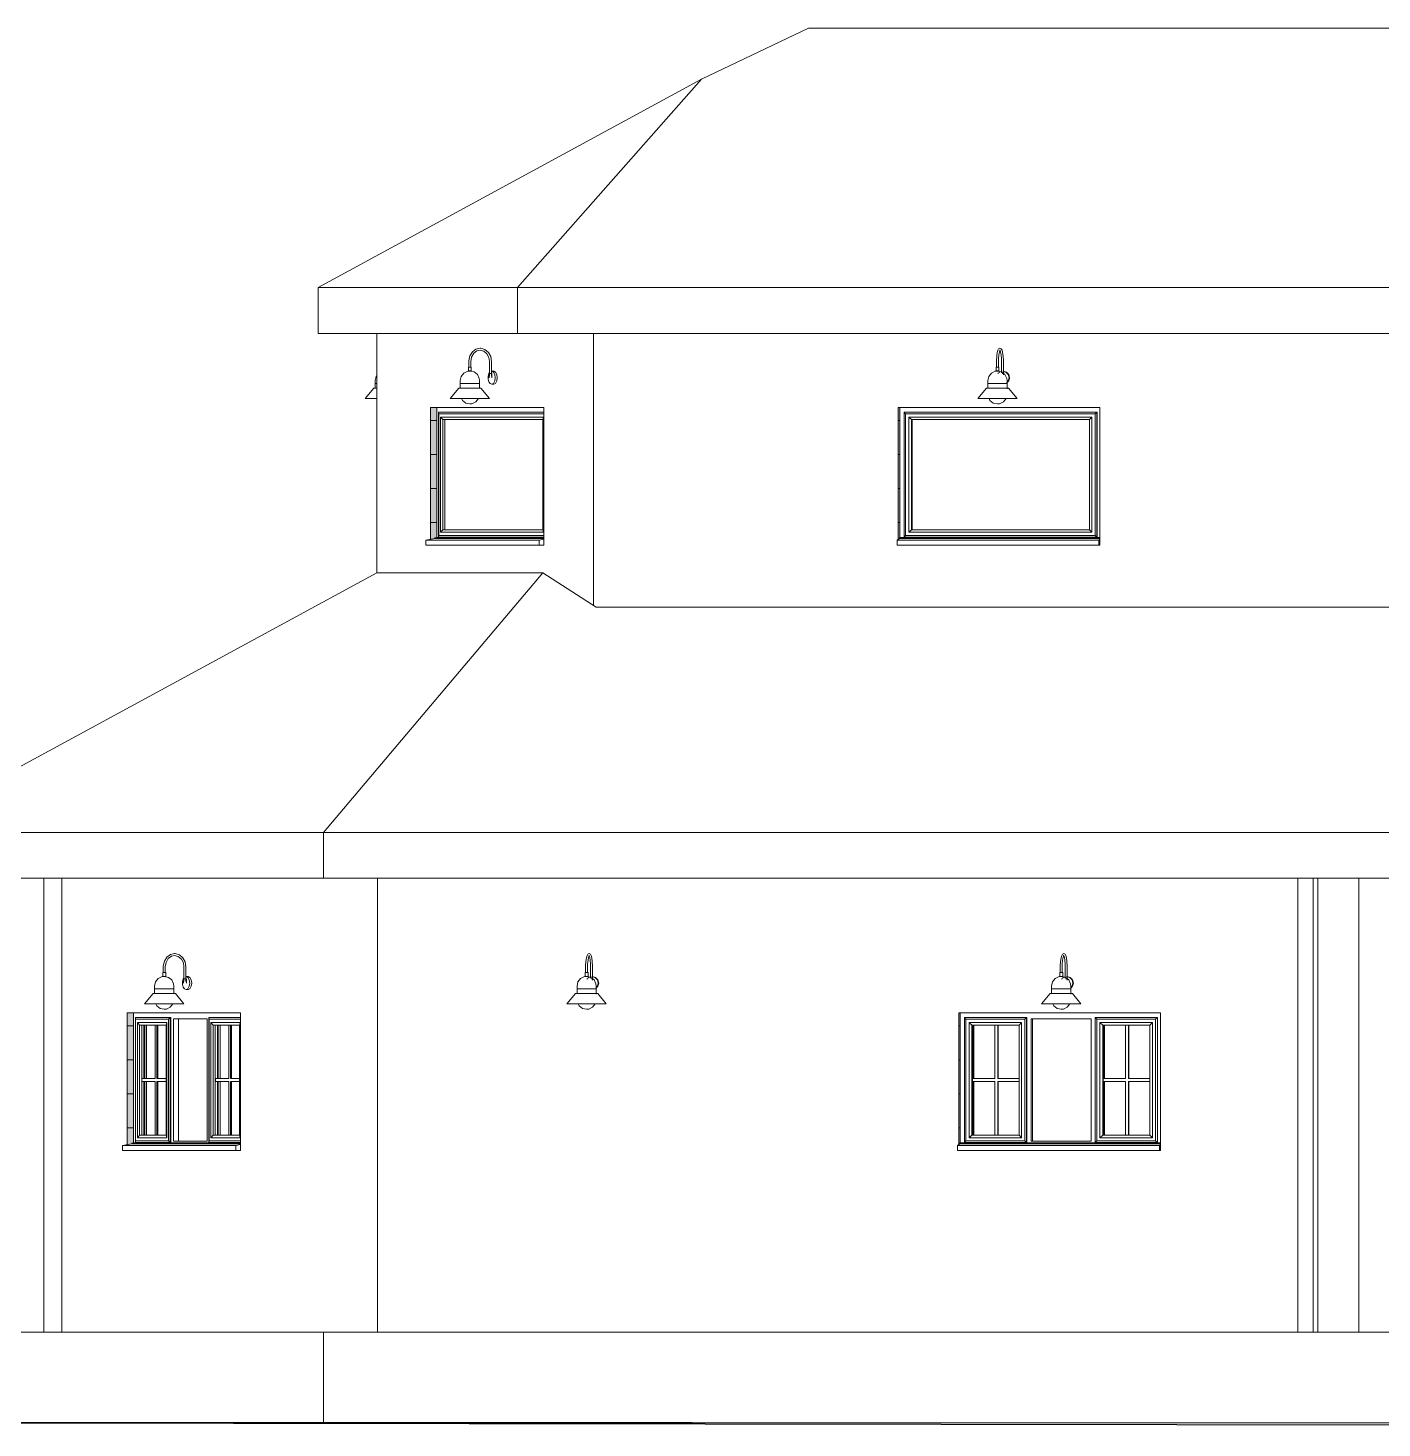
# Model space of a CAD drawing. Header units: millimetres. Extents: x 5120 to 139804, y 58760 to 112961.
# Drawn here: x 57865 to 66626, y 76260 to 85323 of the extents above; entities that cross this region are included whole.
import ezdxf

# ---------------------------------------------------------------- set-up
doc = ezdxf.new("R2010")
doc.units = ezdxf.units.MM
doc.layers.add('GROUND', color=7, linetype='Continuous')
doc.layers.add('SHIKARKHANA', color=7, linetype='Continuous')

msp = doc.modelspace()

# ---------------------------------------------------------------- hatches: boundary and pattern name
at = {"layer": 'SHIKARKHANA', "true_color": 0xffffff, "transparency": 33554559}
for points in [[(60468.4, 82013.3), (60497, 82018.5), (60497, 82023.3), (60509.3, 82024.6), (60509.3, 82866.2), (60468.4, 82866.2), (60468.4, 82018.5)], [(63495.7, 82013.3), (63505.5, 82024.6), (63505.5, 82866.2), (63495.7, 82866.2), (63495.7, 82018.5)], [(58506.8, 78094.3), (58535.5, 78099.5), (58535.5, 78104.4), (58547.7, 78105.6), (58547.7, 78947.2), (58506.8, 78947.2), (58506.8, 78099.5)], [(63887.1, 78094.3), (63896.9, 78105.6), (63896.9, 78947.2), (63887.1, 78947.2), (63887.1, 78099.5)]]:
    msp.add_hatch(color=7, dxfattribs=at).paths.add_polyline_path(points)

# ---------------------------------------------------------------- linework, layer by layer
at = {"layer": 'GROUND'}
msp.add_line((56492, 76294.8), (83063.8, 76260), dxfattribs=at)
at = {"layer": 'SHIKARKHANA'}
msp.add_line((62161.5, 76294.1), (56484, 76294.1), dxfattribs=at)
at = {"layer": 'SHIKARKHANA', "color": 7, "lineweight": 9}
for points in [[(59741.6, 83346.3), (59741.6, 83643.7), (61030.9, 83643.7), (77318.8, 83643.7), (79274, 83643.7), (79850.8, 83643.7), (76839.9, 85279.3), (76748.1, 85323.3)], [(62222.3, 84991.3), (62915.4, 85323.3), (76748.1, 85323.3), (77180.9, 84991.9)], [(61234.4, 83346.3), (61050.2, 83346.3), (59756.4, 83346.3), (60099, 83346.3), (59741.6, 83346.3), (61030.9, 83346.3), (61050.2, 83346.3), (77299.5, 83346.3), (77318.8, 83346.3), (79274, 83346.3), (79274, 83643.7), (77180.9, 84991.9), (77318.8, 83643.7), (77318.8, 83346.3), (76788.6, 83346.3), (61524.3, 83346.3), (61524.3, 81584.6)], [(59741.6, 83643.7), (62222.3, 84991.3), (61030.9, 83643.7), (61030.9, 83346.3)], [(60122.1, 81796.8), (57026.1, 80115), (59776, 80115), (61194.7, 81796.5), (60121.9, 81796.5), (60121.9, 83346.3), (60982.7, 83346.3)], [(60863.4, 83069.8), (60863.4, 83163.8), (60858.2, 83195.9), (60843.4, 83223.2), (60821.1, 83242.1), (60794.4, 83250), (60790.3, 83250.1), (60763.2, 83244), (60740.1, 83226.5), (60724.1, 83200.2), (60717.4, 83168.6), (60717.3, 83163.8), (60717.3, 83127.4)], [(60729.7, 83127.4), (60729.7, 83163.8), (60734.7, 83193.2), (60748.8, 83217.6), (60769.4, 83233.1), (60790.3, 83237.7), (60814.2, 83231.7), (60834.1, 83214.9), (60847.2, 83189.6), (60851, 83163.8), (60851, 83069.8)], [(64176, 83078.5), (64176, 83163.8), (64175.9, 83170.2), (64174.3, 83199.7), (64171, 83222.3), (64166.9, 83237.1), (64162.1, 83245.8), (64153.6, 83250.1), (64145.2, 83245.8), (64140.4, 83237.1), (64136.3, 83222.3), (64133, 83199.7), (64131.4, 83170.2), (64131.3, 83163.8), (64131.3, 83127.4)], [(64155, 83238), (64153.1, 83235.1), (64149.8, 83225.7), (64146.5, 83208.1), (64144.2, 83182.4), (64143.8, 83163.8), (64143.8, 83127.4)], [(64152.3, 83238), (64154.2, 83235.1), (64157.4, 83225.7), (64160.8, 83208.1), (64163.1, 83182.4), (64163.5, 83163.8), (64163.5, 83090.6)], [(60714.2, 83127.4), (60714.2, 83102.9)], [(60731.3, 83127.4), (60732.6, 83127.4), (60731.8, 83127.4), (60724.1, 83127.4), (60715.7, 83127.4), (60714.4, 83127.4), (60715.2, 83127.4)], [(60732.8, 83102.9), (60732.8, 83127.4)], [(64128.2, 83127.4), (64128.2, 83102.9), (64128.7, 83102.9), (64135.7, 83102.9), (64144.5, 83102.9), (64146.9, 83102.9), (64146.4, 83102.9), (64139.4, 83102.9), (64130.6, 83102.9)], [(64141.5, 83127.4), (64146.4, 83127.4), (64146.7, 83127.4), (64144.5, 83127.4), (64135.7, 83127.4), (64128.7, 83127.4), (64128.4, 83127.4)], [(64146.9, 83102.9), (64146.9, 83127.4)], [(60121.9, 83072.5), (60117.8, 83067.4), (60111.7, 83040.4), (60111.7, 83022.8), (60111.7, 82991.2)], [(60785.7, 82991.2), (60785.7, 83022.8), (60785.7, 83040.4), (60784.1, 83054.3), (60772.1, 83079.2), (60750.5, 83096.5), (60723.5, 83102.6), (60709.6, 83101), (60684.7, 83089), (60667.4, 83067.4), (60661.3, 83040.4), (60661.3, 83022.8), (60661.3, 82991.2)], [(60851, 83092.1), (60846.6, 83085.6), (60842.1, 83068.7), (60842.1, 83050), (60846.6, 83033.1), (60854.6, 83021.4), (60864.7, 83017.2)], [(60848.2, 83086.3), (60848.2, 83059.3)], [(60849.1, 83086.3), (60848.4, 83086.3), (60849.7, 83086.3), (60857.7, 83086.3), (60865.3, 83086.3), (60866, 83086.3), (60864.7, 83086.3)], [(60878, 83101.5), (60864.7, 83101.5), (60876.3, 83095.8), (60884.8, 83080.4), (60887.9, 83059.3), (60884.8, 83038.3), (60876.3, 83022.8), (60864.7, 83017.2), (60878, 83017.2), (60870.8, 83020.2)], [(60866.2, 83059.3), (60866.2, 83086.3)], [(60870.8, 83098.5), (60878, 83101.5), (60889.6, 83095.8), (60898.1, 83080.4), (60901.2, 83059.3), (60898.1, 83038.3), (60889.6, 83022.8), (60878, 83017.2)], [(64199.8, 82986.9), (64199.8, 82991.2), (64199.8, 83022.8), (64199.8, 83040.4), (64198.2, 83054.3), (64186.2, 83079.2), (64164.5, 83096.5), (64137.6, 83102.6), (64123.6, 83101), (64098.7, 83089), (64081.5, 83067.4), (64075.3, 83040.4), (64075.3, 83022.8), (64075.3, 82991.2)], [(64144.7, 83090), (64139.3, 83085.6)], [(64164.8, 83099.9), (64153.6, 83097.3), (64148.6, 83093.2)], [(64168.1, 83086.3), (64176.5, 83086.3), (64178.6, 83086.3), (64178.3, 83086.3)], [(64174.7, 83101.5), (64171.5, 83101.5)], [(64175.4, 83101.3), (64195.4, 83095.8), (64210.5, 83080.4), (64216, 83059.3), (64210.5, 83038.3), (64198.5, 83026)], [(64198.5, 83029.3), (64207.3, 83038.3), (64212.8, 83059.3), (64207.3, 83080.4), (64192.2, 83095.8), (64175.4, 83100.4)], [(60102.1, 82991.2), (60046.4, 82924.5), (60046.8, 82924.5), (60054.9, 82924.5), (60072.7, 82924.5), (60098.7, 82924.5), (60121.9, 82924.5), (60112.9, 82924.5), (60082.7, 82924.5), (60061.5, 82924.5), (60051.2, 82924.5)], [(60121.9, 82991.2), (60112.8, 82991.2)], [(60651.7, 82991.2), (60596, 82924.5), (60600.7, 82924.5), (60615.4, 82924.5), (60638.8, 82924.5), (60669.1, 82924.5)], [(60784.4, 82991.2), (60775, 82991.2), (60757.8, 82991.2), (60735.3, 82991.2), (60711, 82991.2), (60688.6, 82991.2), (60711, 82991.2), (60735.3, 82991.2), (60757.8, 82991.2), (60775, 82991.2), (60784.4, 82991.2), (60794, 82991.2), (60795.2, 82991.2), (60793.8, 82991.2), (60782.9, 82991.2), (60763, 82991.2), (60737.1, 82991.2), (60709.1, 82991.2), (60683.3, 82991.2), (60663.6, 82991.2), (60653, 82991.2), (60651.8, 82991.2), (60653.2, 82991.2), (60662.4, 82991.2)], [(60851, 82924.5), (60795.3, 82991.2)], [(64065.8, 82991.2), (64010, 82924.5)], [(64087.5, 82924.5), (64059.9, 82924.5), (64034.6, 82924.5), (64017.5, 82924.5), (64010.2, 82924.5), (64010, 82924.5), (64013.3, 82924.5), (64026.4, 82924.5), (64048.5, 82924.5), (64077.8, 82924.5), (64111.9, 82924.5), (64148.2, 82924.5), (64183.6, 82924.5), (64215.2, 82924.5), (64240.6, 82924.5), (64257.6, 82924.5), (64264.9, 82924.5), (64265.1, 82924.5), (64209.3, 82991.2)], [(64198.5, 82991.2), (64189.1, 82991.2), (64171.8, 82991.2), (64149.3, 82991.2), (64171.8, 82991.2), (64189.1, 82991.2), (64198.5, 82991.2), (64208, 82991.2), (64209.3, 82991.2), (64207.8, 82991.2), (64197, 82991.2), (64177.1, 82991.2), (64151.1, 82991.2), (64123.1, 82991.2), (64097.3, 82991.2), (64077.7, 82991.2), (64067.1, 82991.2), (64065.8, 82991.2), (64067.3, 82991.2), (64075.4, 82991.2)], [(60052.9, 82924.5), (60066.5, 82924.5), (60090.6, 82924.5), (60119.6, 82924.5), (60111.4, 82924.5), (60082.6, 82924.5), (60061.2, 82924.5), (60049, 82924.5)], [(60121.9, 82919.7), (60119.6, 82924.5)], [(60468.4, 82013.3), (60468.4, 82866.2), (61202.1, 82866.2), (61202.1, 81974.6), (60468.4, 81974.6), (60437.7, 81974.6), (60437.7, 82007.8), (60497, 82018.5), (60497, 82023.3), (60509.3, 82024.6)], [(60509.3, 82866.2), (60468.4, 82866.2)], [(61202.1, 82866.2), (60509.3, 82866.2), (60509.3, 82024.6), (61202.1, 82024.6)], [(60775.1, 82924.5), (60805.9, 82924.5), (60830, 82924.5), (60845.4, 82924.5), (60851, 82924.5), (60851, 82924.5), (60846.3, 82924.5), (60831.6, 82924.5), (60808.2, 82924.5), (60777.9, 82924.5), (60743.2, 82924.5), (60706.9, 82924.5), (60671.9, 82924.5), (60641.1, 82924.5), (60617, 82924.5), (60601.6, 82924.5), (60596, 82924.5)], [(60846.9, 82924.5), (60839.1, 82924.5), (60820, 82924.5), (60791.5, 82924.5), (60756.3, 82924.5), (60717.9, 82924.5), (60680.1, 82924.5), (60646.5, 82924.5), (60620.4, 82924.5), (60604.5, 82924.5), (60600, 82924.5)], [(60600.1, 82924.5), (60607.9, 82924.5), (60627, 82924.5), (60655.5, 82924.5), (60670.3, 82924.5)], [(60779.5, 82924.5), (60762.3, 82903), (60737.4, 82890.9), (60723.5, 82889.3), (60696.5, 82895.5), (60674.9, 82912.7), (60669.2, 82924.5)], [(60774.7, 82924.5), (60800.5, 82924.5), (60826.6, 82924.5), (60842.5, 82924.5), (60847, 82924.5)], [(63495.7, 82013.3), (63495.7, 82866.2), (64801, 82866.2), (64801, 81974.6), (63495.7, 81974.6), (63488.3, 81974.6), (63488.3, 82007.8), (63502.6, 82018.5), (63502.6, 82023.3), (63505.5, 82024.6)], [(63505.5, 82866.2), (63495.7, 82866.2)], [(64801, 82866.2), (63505.5, 82866.2), (63505.5, 82024.6), (64801, 82024.6)], [(64220.8, 82924.5), (64188.6, 82924.5), (64151.3, 82924.5), (64112.8, 82924.5), (64076.6, 82924.5), (64046.4, 82924.5), (64025.1, 82924.5), (64014.8, 82924.5)], [(64016.6, 82924.5), (64030.2, 82924.5), (64054.3, 82924.5), (64086.5, 82924.5)], [(64193.6, 82924.5), (64176.4, 82903), (64151.5, 82890.9), (64137.6, 82889.3), (64110.6, 82895.5), (64089, 82912.7), (64083.2, 82924.5)], [(64258.5, 82924.5), (64244.9, 82924.5), (64222.7, 82924.5), (64197.3, 82924.5), (64182, 82924.5), (64198.5, 82924.5), (64228.7, 82924.5), (64250, 82924.5), (64260.3, 82924.5)], [(64226.7, 82924.5), (64248.8, 82924.5), (64261.8, 82924.5)], [(61202.1, 82037.1), (60521.8, 82037.1), (60520.7, 82026.6), (60520.7, 82836.8), (60525.4, 82836.8), (61202.1, 82836.8), (60520.7, 82836.8), (60521.8, 82826.3), (60521.8, 82037.1)], [(61202.1, 82826.3), (60521.8, 82826.3)], [(61199.8, 82058.5), (61199.8, 82804.9), (60533.6, 82804.9), (60533.6, 82058.5), (61199.8, 82058.5), (61195.1, 82075.6), (61195.1, 82787.8), (60562.2, 82787.8)], [(61199.8, 82804.9), (61195.1, 82787.8), (60547.7, 82787.8), (60533.6, 82804.9)], [(60562.2, 82075.6), (60562.2, 82787.8), (60547.7, 82787.8), (60547.7, 82075.6), (60533.6, 82058.5)], [(63542.4, 82037.1), (63542.4, 82826.3), (63533.2, 82836.8), (64780.9, 82836.8), (64780.9, 82026.6), (64782, 82026.6), (63534.3, 82026.6)], [(64769.4, 82037.1), (63542.4, 82037.1), (63533.2, 82026.6), (63533.2, 82836.8)], [(63542.4, 82826.3), (64769.4, 82826.3), (64769.4, 82037.1), (64780.9, 82026.6), (63533.2, 82026.6)], [(63534.3, 82836.8), (64782, 82836.8), (64780.9, 82836.8), (64769.4, 82826.3)], [(64748.5, 82058.5), (64748.5, 82804.9), (63563.3, 82804.9), (63563.3, 82058.5), (64748.5, 82058.5), (64732.9, 82075.6), (64732.9, 82787.8), (63584.7, 82787.8), (63584.7, 82075.6), (64732.9, 82075.6), (63581.2, 82075.6), (63563.3, 82058.5)], [(63563.3, 82804.9), (63581.2, 82787.8), (63581.2, 82075.6)], [(64748.5, 82804.9), (64732.9, 82787.8), (63581.2, 82787.8)], [(64782, 82026.6), (64782, 82836.8)], [(61202.1, 82023.3), (60497, 82023.3)], [(64801, 82023.3), (63502.6, 82023.3)], [(61171.4, 82007.8), (60437.7, 82007.8)], [(61171.4, 81974.6), (60437.7, 81974.6)], [(61202.1, 82018.5), (60497, 82018.5)], [(61202.1, 82013.3), (61171.4, 82007.8), (61171.4, 81974.6), (61202.1, 81974.6)], [(64793.6, 82007.8), (63488.3, 82007.8)], [(64793.6, 81974.6), (63488.3, 81974.6)], [(64801, 82018.5), (63502.6, 82018.5)], [(64801, 82013.3), (64793.6, 82007.8), (64793.6, 81974.6), (64801, 81974.6)], [(77350, 81587), (77320.7, 81574.6), (61539.9, 81574.6), (61194.7, 81796.5)], [(79861.2, 81589.9), (79867.1, 81589.9), (82582.1, 80115), (81579, 80115), (77410.4, 80115), (59776, 80115), (59776, 79819.2), (57026.1, 79819.2)], [(57967.3, 79819.2), (57967.3, 76880), (58037.2, 76880), (57645.7, 76880), (57645.7, 79819.2), (57043.9, 79819.2), (59799.1, 79819.2), (59776, 79819.2)], [(60099, 76880), (59835.4, 76880), (58083.3, 76880), (58083.3, 79819.2)], [(59799.1, 79819.2), (77387.3, 79819.2), (81564, 79819.2), (82564.4, 79819.2), (81625.3, 79819.2), (81625.3, 76880)], [(66210.5, 79819.2), (66210.5, 76880), (66180.9, 76880), (66081.6, 76880), (66081.6, 79819.2), (66081.6, 76880), (65716.9, 76880), (60125.3, 76880), (60125.3, 79819.2)], [(66180.9, 76880), (66180.9, 79819.2)], [(66210.5, 76880), (66475.2, 76880), (66475.2, 79819.2)], [(58886.2, 79150.8), (58886.2, 79244.9), (58881, 79276.9), (58866.2, 79304.2), (58843.9, 79323.1), (58817.1, 79331), (58813.1, 79331.2), (58786, 79325), (58762.9, 79307.5), (58746.8, 79281.2), (58740.1, 79249.6), (58740, 79244.9), (58740, 79208.5)], [(58752.5, 79208.5), (58752.5, 79244.9), (58757.5, 79274.2), (58771.6, 79298.6), (58792.2, 79314.2), (58813.1, 79318.7), (58836.9, 79312.7), (58856.9, 79295.9), (58869.9, 79270.6), (58873.7, 79244.9), (58873.7, 79150.8)], [(61517.5, 79159.5), (61517.5, 79244.9), (61517.4, 79251.3), (61515.8, 79280.7), (61512.5, 79303.3), (61508.4, 79318.1), (61503.6, 79326.8), (61495.2, 79331.2), (61486.8, 79326.8), (61481.9, 79318.1), (61477.8, 79303.3), (61474.5, 79280.7), (61472.9, 79251.3), (61472.9, 79244.9), (61472.9, 79208.5)], [(61496.5, 79319.1), (61494.6, 79316.1), (61491.4, 79306.7), (61488.1, 79289.2), (61485.8, 79263.5), (61485.3, 79244.9), (61485.3, 79208.5)], [(61493.8, 79319.1), (61495.7, 79316.1), (61499, 79306.7), (61502.3, 79289.2), (61504.6, 79263.5), (61505, 79244.9), (61505, 79171.7)], [(64588.8, 79159.5), (64588.8, 79244.9), (64588.7, 79251.3), (64587.1, 79280.7), (64583.8, 79303.3), (64579.7, 79318.1), (64574.9, 79326.8), (64566.4, 79331.2), (64558, 79326.8), (64553.2, 79318.1), (64549.1, 79303.3), (64545.8, 79280.7), (64544.2, 79251.3), (64544.1, 79244.9), (64544.1, 79208.5)], [(64567.8, 79319.1), (64565.9, 79316.1), (64562.6, 79306.7), (64559.3, 79289.2), (64557, 79263.5), (64556.6, 79244.9), (64556.6, 79208.5)], [(64565.1, 79319.1), (64567, 79316.1), (64570.3, 79306.7), (64573.6, 79289.2), (64575.9, 79263.5), (64576.3, 79244.9), (64576.3, 79171.7)], [(58808.5, 79072.2), (58808.5, 79103.8), (58808.5, 79121.4), (58806.9, 79135.4), (58794.9, 79160.3), (58773.2, 79177.5), (58746.3, 79183.6), (58732.3, 79182.1), (58707.4, 79170), (58690.2, 79148.4), (58684, 79121.4), (58684, 79103.8), (58684, 79072.2)], [(58736.9, 79208.5), (58736.9, 79183.9)], [(58754, 79208.5), (58755.4, 79208.5), (58754.6, 79208.5), (58746.8, 79208.5), (58738.5, 79208.5), (58737.1, 79208.5), (58737.9, 79208.5)], [(58755.6, 79183.9), (58755.6, 79208.5)], [(58873.8, 79173.1), (58869.3, 79166.6), (58864.9, 79149.7), (58864.9, 79131), (58869.3, 79114.1), (58877.4, 79102.4), (58887.5, 79098.2)], [(58870.9, 79167.3), (58870.9, 79140.4)], [(58871.9, 79167.3), (58871.1, 79167.3), (58872.4, 79167.3), (58880.5, 79167.3), (58888, 79167.3), (58888.8, 79167.3), (58887.5, 79167.3)], [(58900.8, 79182.5), (58887.5, 79182.5), (58899.1, 79176.8), (58907.6, 79161.4), (58910.7, 79140.4), (58907.6, 79119.3), (58899.1, 79103.9), (58887.5, 79098.2), (58900.8, 79098.2), (58893.6, 79101.2)], [(58889, 79140.4), (58889, 79167.3)], [(58893.6, 79179.5), (58900.8, 79182.5), (58912.4, 79176.8), (58920.9, 79161.4), (58924, 79140.4), (58920.9, 79119.3), (58912.4, 79103.9), (58900.8, 79098.2)], [(61541.3, 79068), (61541.3, 79072.2), (61541.3, 79103.8), (61541.3, 79121.4), (61539.7, 79135.4), (61527.7, 79160.3), (61506.1, 79177.5), (61479.1, 79183.6), (61465.2, 79182.1), (61440.3, 79170), (61423, 79148.4), (61416.9, 79121.4), (61416.9, 79103.8), (61416.9, 79072.2)], [(61469.8, 79208.5), (61469.8, 79183.9), (61470.2, 79183.9), (61477.2, 79183.9), (61486.1, 79183.9), (61488.4, 79183.9), (61487.9, 79183.9), (61481, 79183.9), (61472.1, 79183.9)], [(61483.1, 79208.5), (61487.9, 79208.5), (61488.2, 79208.5), (61486.1, 79208.5), (61477.2, 79208.5), (61470.2, 79208.5), (61469.9, 79208.5)], [(61486.2, 79171), (61480.8, 79166.6)], [(61488.4, 79183.9), (61488.4, 79208.5)], [(61506.3, 79180.9), (61495.2, 79178.3), (61490.1, 79174.2)], [(61509.7, 79167.3), (61518, 79167.3), (61520.1, 79167.3), (61519.8, 79167.3)], [(61516.3, 79182.5), (61513.1, 79182.5)], [(61516.9, 79182.3), (61536.9, 79176.8), (61552, 79161.4), (61557.6, 79140.4), (61552, 79119.3), (61540, 79107.1)], [(61540, 79110.3), (61548.8, 79119.3), (61554.4, 79140.4), (61548.8, 79161.4), (61533.7, 79176.8), (61516.9, 79181.4)], [(64612.6, 79068), (64612.6, 79072.2), (64612.6, 79103.8), (64612.6, 79121.4), (64611, 79135.4), (64599, 79160.3), (64577.3, 79177.5), (64550.4, 79183.6), (64536.4, 79182.1), (64511.5, 79170), (64494.3, 79148.4), (64488.1, 79121.4), (64488.1, 79103.8), (64488.1, 79072.2)], [(64541, 79208.5), (64541, 79183.9), (64541.5, 79183.9), (64548.5, 79183.9), (64557.3, 79183.9), (64559.7, 79183.9), (64559.2, 79183.9), (64552.2, 79183.9), (64543.4, 79183.9)], [(64554.3, 79208.5), (64559.2, 79208.5), (64559.5, 79208.5), (64557.3, 79208.5), (64548.5, 79208.5), (64541.5, 79208.5), (64541.2, 79208.5)], [(64557.5, 79171), (64552.1, 79166.6)], [(64559.7, 79183.9), (64559.7, 79208.5)], [(64577.6, 79180.9), (64566.4, 79178.3), (64561.4, 79174.2)], [(64580.9, 79167.3), (64589.3, 79167.3), (64591.4, 79167.3), (64591.1, 79167.3)], [(64587.5, 79182.5), (64584.3, 79182.5)], [(64588.2, 79182.3), (64608.2, 79176.8), (64623.3, 79161.4), (64628.8, 79140.4), (64623.3, 79119.3), (64611.3, 79107.1)], [(64611.3, 79110.3), (64620.1, 79119.3), (64625.6, 79140.4), (64620.1, 79161.4), (64605, 79176.8), (64588.2, 79181.4)], [(58674.5, 79072.2), (58618.7, 79005.6), (58623.5, 79005.6)], [(58807.2, 79072.2), (58797.8, 79072.2), (58780.5, 79072.2), (58758, 79072.2), (58733.8, 79072.2), (58711.4, 79072.2), (58694.3, 79072.2), (58685.2, 79072.2)], [(58873.8, 79005.6), (58818, 79072.2)], [(61407.3, 79072.2), (61351.6, 79005.6)], [(61429, 79005.6), (61401.4, 79005.6), (61376.1, 79005.6), (61359.1, 79005.6), (61351.8, 79005.6), (61351.6, 79005.6), (61354.8, 79005.6), (61367.9, 79005.6), (61390, 79005.6), (61419.3, 79005.6), (61453.5, 79005.6), (61489.7, 79005.6), (61525.1, 79005.6), (61556.7, 79005.6), (61582.1, 79005.6), (61599.1, 79005.6), (61606.4, 79005.6), (61606.6, 79005.6), (61550.8, 79072.2)], [(61540, 79072.2), (61530.6, 79072.2), (61513.3, 79072.2), (61490.9, 79072.2), (61466.6, 79072.2), (61444.2, 79072.2), (61427.2, 79072.2), (61444.2, 79072.2), (61466.6, 79072.2), (61490.9, 79072.2), (61513.3, 79072.2), (61530.6, 79072.2), (61540, 79072.2), (61549.5, 79072.2), (61550.8, 79072.2), (61549.4, 79072.2), (61538.5, 79072.2), (61518.6, 79072.2), (61492.7, 79072.2), (61464.7, 79072.2), (61438.9, 79072.2), (61419.2, 79072.2), (61408.6, 79072.2), (61407.4, 79072.2), (61408.8, 79072.2), (61418, 79072.2), (61424.5, 79072.2), (61418, 79072.2)], [(64478.6, 79072.2), (64422.8, 79005.6)], [(64500.3, 79005.6), (64472.7, 79005.6), (64447.4, 79005.6), (64430.3, 79005.6), (64423, 79005.6), (64422.8, 79005.6), (64426.1, 79005.6), (64439.2, 79005.6), (64461.3, 79005.6), (64490.6, 79005.6), (64524.7, 79005.6), (64561, 79005.6), (64596.4, 79005.6), (64628, 79005.6), (64653.4, 79005.6), (64670.4, 79005.6), (64677.7, 79005.6), (64677.9, 79005.6), (64622.1, 79072.2)], [(64611.3, 79072.2), (64601.9, 79072.2), (64584.6, 79072.2), (64562.1, 79072.2), (64537.9, 79072.2), (64517.2, 79072.2), (64537.9, 79072.2), (64562.1, 79072.2), (64584.6, 79072.2), (64601.9, 79072.2), (64611.3, 79072.2), (64620.8, 79072.2), (64622.1, 79072.2), (64620.7, 79072.2), (64609.8, 79072.2), (64589.9, 79072.2), (64563.9, 79072.2), (64535.9, 79072.2), (64510.1, 79072.2), (64490.5, 79072.2), (64479.9, 79072.2), (64478.6, 79072.2), (64480.1, 79072.2), (64489.3, 79072.2), (64498.4, 79072.2), (64515.5, 79072.2), (64498.4, 79072.2), (64489.3, 79072.2)], [(58506.8, 78094.3), (58506.8, 78947.2), (59240.5, 78947.2), (59240.5, 78055.7), (58506.8, 78055.7), (58476.2, 78055.7), (58476.2, 78088.8), (58535.5, 78099.5), (58535.5, 78104.4), (58547.7, 78105.6)], [(58547.7, 78947.2), (58506.8, 78947.2)], [(59240.5, 78947.2), (58547.7, 78947.2), (58547.7, 78105.6), (59240.5, 78105.6)], [(58797.9, 79005.6), (58828.6, 79005.6), (58852.7, 79005.6), (58868.2, 79005.6), (58873.8, 79005.6), (58873.8, 79005.6), (58869.1, 79005.6), (58854.4, 79005.6), (58830.9, 79005.6), (58800.6, 79005.6), (58765.9, 79005.6), (58729.6, 79005.6), (58694.7, 79005.6), (58663.9, 79005.6), (58639.8, 79005.6), (58624.3, 79005.6), (58618.7, 79005.6)], [(58691.9, 79005.6), (58661.6, 79005.6), (58638.2, 79005.6), (58626.3, 79005.6), (58630.7, 79005.6), (58649.7, 79005.6), (58678.3, 79005.6), (58693.1, 79005.6)], [(58869.6, 79005.6), (58861.9, 79005.6), (58842.8, 79005.6), (58814.3, 79005.6), (58779.1, 79005.6), (58740.7, 79005.6), (58702.8, 79005.6), (58669.2, 79005.6), (58643.2, 79005.6), (58627.2, 79005.6)], [(58802.3, 79005.6), (58785.1, 78984), (58760.2, 78971.9), (58746.3, 78970.4), (58719.3, 78976.5), (58697.7, 78993.7), (58691.9, 79005.6)], [(58797.5, 79005.6), (58823.3, 79005.6), (58849.3, 79005.6), (58865.3, 79005.6), (58869.7, 79005.6)], [(61600.1, 79005.6), (61586.5, 79005.6), (61562.4, 79005.6), (61530.1, 79005.6), (61492.9, 79005.6), (61454.3, 79005.6), (61418.1, 79005.6), (61387.9, 79005.6), (61366.6, 79005.6), (61356.4, 79005.6)], [(61358.1, 79005.6), (61371.7, 79005.6), (61395.8, 79005.6), (61428.1, 79005.6)], [(61535.1, 79005.6), (61517.9, 78984), (61493, 78971.9), (61479.1, 78970.4), (61452.1, 78976.5), (61430.5, 78993.7), (61424.8, 79005.6)], [(61568.2, 79005.6), (61538.9, 79005.6), (61523.6, 79005.6), (61540.1, 79005.6), (61570.3, 79005.6)], [(61603.4, 79005.6), (61590.3, 79005.6), (61571.8, 79005.6), (61591.5, 79005.6), (61601.8, 79005.6)], [(63887.1, 78094.3), (63887.1, 78947.2), (65192.4, 78947.2), (65192.4, 78055.7), (63887.1, 78055.7), (63879.7, 78055.7), (63879.7, 78088.8), (63894, 78099.5), (63894, 78104.4), (63896.9, 78105.6)], [(63896.9, 78947.2), (63887.1, 78947.2)], [(65192.4, 78947.2), (63896.9, 78947.2), (63896.9, 78105.6), (65192.4, 78105.6)], [(64671.3, 79005.6), (64657.7, 79005.6), (64633.6, 79005.6), (64601.4, 79005.6), (64564.2, 79005.6), (64525.6, 79005.6), (64489.4, 79005.6), (64459.2, 79005.6), (64437.9, 79005.6), (64427.7, 79005.6)], [(64429.4, 79005.6), (64443, 79005.6), (64467.1, 79005.6), (64499.3, 79005.6)], [(64606.4, 79005.6), (64589.2, 78984), (64564.3, 78971.9), (64550.4, 78970.4), (64523.4, 78976.5), (64501.8, 78993.7), (64496, 79005.6)], [(64674.7, 79005.6), (64661.6, 79005.6), (64639.5, 79005.6), (64610.1, 79005.6), (64594.8, 79005.6), (64611.3, 79005.6), (64641.5, 79005.6), (64662.8, 79005.6), (64673.1, 79005.6)], [(58560.3, 78118.2), (58560.3, 78907.3), (58559.2, 78917.8), (58784.9, 78917.8), (58784.9, 78107.6), (58789.6, 78107.6), (58789.6, 78917.8)], [(58774.3, 78118.2), (58560.3, 78118.2), (58559.2, 78107.6), (58559.2, 78917.8), (58563.9, 78917.8), (58789.6, 78917.8), (58784.9, 78917.8), (58774.3, 78907.3)], [(58560.3, 78907.3), (58774.3, 78907.3), (58774.3, 78118.2), (58784.9, 78107.6), (58559.2, 78107.6), (58563.9, 78107.6), (58789.6, 78107.6)], [(58762.6, 78139.5), (58762.6, 78886), (58572, 78886), (58572, 78139.5), (58762.6, 78139.5), (58757.9, 78156.6), (58757.9, 78868.9), (58705, 78868.9), (58757.9, 78868.9), (58600.7, 78868.9)], [(58762.6, 78886), (58757.9, 78868.9), (58586.2, 78868.9), (58572, 78886)], [(58600.7, 78156.6), (58600.7, 78868.9), (58586.2, 78868.9), (58586.2, 78156.6), (58572, 78139.5)], [(58687.7, 78868.9), (58687.7, 78522.5), (58601.8, 78522.5), (58601.8, 78502.9), (58687.7, 78502.9), (58687.7, 78156.6)], [(58614.9, 78522.5), (58614.9, 78868.9)], [(58620.3, 78522.5), (58620.3, 78868.9), (58632.2, 78868.9), (58632.2, 78522.5)], [(58620.3, 78868.9), (58687.7, 78868.9), (58632.2, 78868.9)], [(58705, 78868.9), (58705, 78522.5), (58757.9, 78522.5), (58698.5, 78522.5), (58698.5, 78868.9)], [(58920.8, 78117.4), (58839.3, 78117.4), (58805.8, 78117.4), (58805.8, 78908.1), (59023.4, 78908.1), (59023.4, 78117.4), (58805.8, 78117.4)], [(58805.8, 78908.1), (58839.3, 78908.1), (58839.3, 78117.4)], [(58920.8, 78908.1), (58839.3, 78908.1)], [(59035.9, 78118.2), (59034.8, 78107.6), (59034.8, 78917.8), (59240.5, 78917.8), (59039.6, 78917.8), (59034.8, 78917.8), (59035.9, 78907.3)], [(59240.5, 78118.2), (59035.9, 78118.2), (59035.9, 78907.3), (59240.5, 78907.3)], [(59047.7, 78139.5), (59047.7, 78886), (59238.2, 78886), (59233.6, 78868.9), (59180.7, 78868.9), (59233.6, 78868.9), (59233.6, 78156.6), (59238.2, 78139.5), (59238.2, 78886)], [(59047.7, 78886), (59061.8, 78868.9), (59061.8, 78156.6), (59047.7, 78139.5), (59238.2, 78139.5)], [(59076.4, 78156.6), (59061.8, 78156.6), (59233.6, 78156.6), (59076.4, 78156.6), (59076.4, 78868.9), (59233.6, 78868.9), (59061.8, 78868.9), (59076.4, 78868.9)], [(59163.4, 78868.9), (59163.4, 78522.5), (59077.5, 78522.5), (59077.5, 78502.9), (59163.4, 78502.9), (59163.4, 78156.6)], [(59090.6, 78868.9), (59090.6, 78522.5)], [(59096, 78522.5), (59096, 78868.9), (59163.7, 78868.9), (59107.8, 78868.9), (59107.8, 78522.5)], [(59096, 78868.9), (59107.8, 78868.9)], [(59180.7, 78868.9), (59180.7, 78522.5), (59233.6, 78522.5), (59174.2, 78522.5), (59174.2, 78868.9)], [(63933.8, 78118.2), (63933.8, 78907.3), (63924.6, 78917.8), (64326.1, 78917.8), (64326.1, 78107.6), (64327.2, 78107.6), (63928.1, 78107.6)], [(64314.6, 78118.2), (63933.8, 78118.2), (63924.6, 78107.6), (63924.6, 78917.8)], [(63933.8, 78907.3), (64314.6, 78907.3), (64314.6, 78118.2), (64326.1, 78107.6), (63924.6, 78107.6)], [(63928.1, 78917.8), (64327.2, 78917.8), (64326.1, 78917.8), (64314.6, 78907.3)], [(64293.7, 78139.5), (64293.7, 78886), (63954.7, 78886), (63954.7, 78139.5), (64293.7, 78139.5), (64278.1, 78156.6), (64278.1, 78868.9), (64141.6, 78868.9), (64141.6, 78522.5), (64278.1, 78522.5), (64140, 78522.5), (64140, 78868.9)], [(63954.7, 78886), (63972.6, 78868.9), (63972.6, 78156.6)], [(64293.7, 78886), (64278.1, 78868.9), (63972.6, 78868.9)], [(64140, 78156.6), (64140, 78502.9), (64278.1, 78502.9), (64141.6, 78502.9), (64141.6, 78156.6), (64278.1, 78156.6), (63976.1, 78156.6), (63976.1, 78868.9), (64278.1, 78868.9), (64139.5, 78868.9)], [(63977.6, 78522.5), (64120.8, 78522.5), (64120.8, 78868.9), (63983.6, 78868.9), (63983.6, 78522.5)], [(64120.8, 78868.9), (63980.8, 78868.9), (63980.8, 78522.5)], [(64327.2, 78107.6), (64327.2, 78917.8)], [(64743.1, 78117.4), (64364.1, 78117.4), (64356, 78117.4), (64356, 78908.1), (64743.1, 78908.1), (64743.1, 78117.4), (64356, 78117.4)], [(64356, 78908.1), (64364.1, 78908.1), (64364.1, 78117.4)], [(64743.1, 78908.1), (64364.1, 78908.1)], [(64780, 78907.3), (64770.8, 78917.8), (65172.3, 78917.8), (65173.4, 78917.8), (64771.9, 78917.8)], [(64770.8, 78917.8), (64770.8, 78107.6), (64780, 78118.2), (65160.8, 78118.2)], [(65160.8, 78907.3), (65160.8, 78118.2), (65172.3, 78107.6), (64770.8, 78107.6)], [(64780, 78118.2), (64780, 78907.3), (65160.8, 78907.3), (65172.3, 78917.8), (65172.3, 78107.6), (65173.4, 78107.6), (65173.4, 78917.8)], [(64800.9, 78139.5), (64800.9, 78886), (65139.9, 78886), (65124.3, 78868.9), (64987.8, 78868.9), (64987.8, 78522.5), (65124.3, 78522.5), (64986.2, 78522.5), (64986.2, 78868.9), (65124.3, 78868.9), (65124.3, 78156.6), (65139.9, 78139.5), (65139.9, 78886)], [(64800.9, 78886), (64818.8, 78868.9)], [(65139.9, 78139.5), (64800.9, 78139.5), (64818.8, 78156.6), (65124.3, 78156.6), (64822.3, 78156.6), (64822.3, 78868.9), (65124.3, 78868.9), (64818.8, 78868.9), (64818.8, 78156.6)], [(64967, 78868.9), (64967, 78522.5), (64823.8, 78522.5)], [(64827, 78522.5), (64827, 78868.9), (64967.5, 78868.9), (64829.8, 78868.9), (64829.8, 78522.5)], [(58601.8, 78522.5), (58608.4, 78522.5), (58687.7, 78522.5)], [(58687.7, 78502.9), (58608.4, 78502.9), (58601.8, 78502.9)], [(58614.9, 78156.6), (58614.9, 78502.9)], [(58620.3, 78502.9), (58620.3, 78156.6)], [(58632.2, 78502.9), (58632.2, 78156.6)], [(58705, 78522.5), (58698.5, 78522.5)], [(58698.5, 78156.6), (58698.5, 78502.9), (58757.9, 78502.9), (58705, 78502.9), (58705, 78156.6)], [(58705, 78502.9), (58698.5, 78502.9)], [(59077.5, 78522.5), (59084, 78522.5), (59163.4, 78522.5)], [(59163.4, 78502.9), (59084, 78502.9), (59077.5, 78502.9)], [(59090.6, 78502.9), (59090.6, 78156.6)], [(59096, 78156.6), (59096, 78502.9)], [(59107.8, 78502.9), (59107.8, 78156.6)], [(59180.7, 78522.5), (59174.2, 78522.5)], [(59174.2, 78156.6), (59174.2, 78502.9), (59233.6, 78502.9), (59180.7, 78502.9), (59180.7, 78156.6)], [(59180.7, 78502.9), (59174.2, 78502.9)], [(63977.6, 78502.9), (64120.8, 78502.9), (64120.8, 78156.6)], [(63979.2, 78522.5), (64120.8, 78522.5)], [(64120.8, 78502.9), (63979.2, 78502.9)], [(63983.6, 78502.9), (63983.6, 78156.6), (64120.8, 78156.6), (63980.8, 78156.6), (63980.8, 78502.9)], [(64823.8, 78502.9), (64967, 78502.9), (64967, 78156.6)], [(64825.4, 78522.5), (64967, 78522.5)], [(64967, 78502.9), (64825.4, 78502.9)], [(64829.8, 78502.9), (64829.8, 78156.6), (64967.5, 78156.6), (64827, 78156.6), (64827, 78502.9)], [(63954.7, 78139.5), (63972.6, 78156.6), (64278.1, 78156.6), (64139.5, 78156.6)], [(59209.9, 78088.8), (58476.2, 78088.8)], [(59209.9, 78055.7), (58476.2, 78055.7)], [(59240.5, 78104.4), (58535.5, 78104.4)], [(59240.5, 78099.5), (58535.5, 78099.5)], [(59240.5, 78094.3), (59209.9, 78088.8), (59209.9, 78055.7), (59240.5, 78055.7)], [(65185, 78088.8), (63879.7, 78088.8)], [(65185, 78055.7), (63879.7, 78055.7)], [(65192.4, 78104.4), (63894, 78104.4)], [(65192.4, 78099.5), (63894, 78099.5)], [(64771.9, 78107.6), (65173.4, 78107.6)], [(65192.4, 78094.3), (65185, 78088.8), (65185, 78055.7), (65192.4, 78055.7)], [(57448.1, 76880), (57026.1, 76880), (59776, 76880), (67499.9, 76880), (67618, 76880), (69729.5, 76880), (69611.4, 76880), (77410.4, 76880), (81579, 76880), (81864, 76880), (81288.2, 76880), (81721.2, 76880), (82297, 76880), (82582.1, 76880), (81625.3, 76880), (81601, 76880)], [(59776, 76880), (59776, 76586.1), (59776, 76294.1)], [(66475.2, 76880), (67499.9, 76880), (67499.9, 76586.1), (67403.9, 76586.1), (67499.9, 76586.1), (67618, 76586.1), (68128.2, 76586.1), (67618, 76586.1), (67618, 76880), (68042.6, 76880)], [(65990, 76294.1), (65897.8, 76294.1), (65804.1, 76294.1), (65709.6, 76294.1), (65614.3, 76294.1), (65518.2, 76294.1), (65421.3, 76294.1), (65323.5, 76294.1), (65224.9, 76294.1), (65125.4, 76294.1), (65024.9, 76294.1), (64923.6, 76294.1), (64821.3, 76294.1), (64718, 76294.1), (64613.7, 76294.1), (64508.5, 76294.1), (64402.2, 76294.1), (64294.8, 76294.1), (64186.4, 76294.1), (64077, 76294.1), (63966.4, 76294.1), (63854.7, 76294.1), (63741.8, 76294.1), (63627.8, 76294.1), (63512.6, 76294.1), (63396.2, 76294.1), (63278.5, 76294.1), (63159.6, 76294.1), (63039.5, 76294.1), (62918.1, 76294.1), (62795.4, 76294.1), (62671.3, 76294.1), (62545.9, 76294.1), (62419.2, 76294.1), (62291, 76294.1), (62161.5, 76294.1)], [(66710.1, 76294.1), (66622.4, 76294.1), (66534.1, 76294.1), (66445.2, 76294.1), (66355.7, 76294.1), (66265.5, 76294.1), (66174.6, 76294.1), (66083.1, 76294.1), (65990.8, 76294.1)]]:
    msp.add_lwpolyline(points, dxfattribs=at)
for points in [[(60113, 83022.8), (60111.7, 83022.8), (60112.8, 83022.8), (60121.9, 83022.8), (60112.8, 83022.8), (60111.7, 83022.8)], [(60671.6, 83022.8), (60662.4, 83022.8), (60661.3, 83022.8), (60662.6, 83022.8), (60661.3, 83022.8), (60662.4, 83022.8), (60671.6, 83022.8), (60688.6, 83022.8), (60711, 83022.8), (60735.3, 83022.8), (60757.8, 83022.8), (60775, 83022.8), (60784.4, 83022.8), (60785.7, 83022.8), (60784.6, 83022.8), (60785.7, 83022.8), (60784.4, 83022.8), (60775, 83022.8), (60757.8, 83022.8), (60735.3, 83022.8), (60711, 83022.8), (60688.6, 83022.8)], [(60715.7, 83102.9), (60714.2, 83102.9), (60715.2, 83102.9), (60722.9, 83102.9), (60731.3, 83102.9), (60732.8, 83102.9), (60731.8, 83102.9), (60724.1, 83102.9)], [(64125.1, 83022.8), (64102.7, 83022.8), (64085.6, 83022.8), (64076.5, 83022.8), (64075.4, 83022.8), (64076.6, 83022.8), (64075.3, 83022.8), (64076.5, 83022.8), (64085.6, 83022.8), (64102.7, 83022.8), (64125.1, 83022.8), (64149.3, 83022.8), (64171.8, 83022.8), (64189.1, 83022.8), (64198.5, 83022.8), (64199.8, 83022.8), (64198.6, 83022.8), (64199.7, 83022.8), (64198.5, 83022.8), (64189.1, 83022.8), (64171.8, 83022.8), (64149.3, 83022.8)], [(60103.6, 82991.2), (60112.8, 82991.2), (60121.9, 82991.2), (60114, 82991.2), (60103.4, 82991.2), (60102.2, 82991.2)], [(60688.1, 82991.2), (60671.6, 82991.2), (60662.4, 82991.2), (60671.6, 82991.2)], [(64125.1, 82991.2), (64102.7, 82991.2), (64085.6, 82991.2), (64076.5, 82991.2), (64085.6, 82991.2), (64102.7, 82991.2), (64125.1, 82991.2), (64149.1, 82991.2)], [(61202.1, 82026.6), (60520.7, 82026.6), (60525.4, 82026.6)], [(61195.1, 82075.6), (60562.2, 82075.6), (60547.7, 82075.6)], [(58738.5, 79183.9), (58736.9, 79183.9), (58737.9, 79183.9), (58745.7, 79183.9), (58754, 79183.9), (58755.6, 79183.9), (58754.6, 79183.9), (58746.8, 79183.9)], [(58686.4, 79072.2), (58675.8, 79072.2), (58674.5, 79072.2), (58676, 79072.2), (58685.2, 79072.2), (58694.3, 79072.2), (58711.4, 79072.2), (58733.8, 79072.2), (58758, 79072.2), (58780.5, 79072.2), (58797.8, 79072.2), (58807.2, 79072.2), (58816.7, 79072.2), (58818, 79072.2), (58816.5, 79072.2), (58805.7, 79072.2), (58785.8, 79072.2), (58759.8, 79072.2), (58731.8, 79072.2), (58706, 79072.2)], [(58694.3, 79103.8), (58685.2, 79103.8), (58684.1, 79103.8), (58685.3, 79103.8), (58684, 79103.8), (58685.2, 79103.8), (58694.3, 79103.8), (58711.4, 79103.8), (58733.8, 79103.8), (58758, 79103.8), (58780.5, 79103.8), (58797.8, 79103.8), (58807.2, 79103.8), (58808.5, 79103.8), (58807.3, 79103.8), (58808.4, 79103.8), (58807.2, 79103.8), (58797.8, 79103.8), (58780.5, 79103.8), (58758, 79103.8), (58733.8, 79103.8), (58711.4, 79103.8)], [(61466.6, 79103.8), (61444.2, 79103.8), (61427.2, 79103.8), (61418, 79103.8), (61416.9, 79103.8), (61418.1, 79103.8), (61416.9, 79103.8), (61418, 79103.8), (61427.2, 79103.8), (61444.2, 79103.8), (61466.6, 79103.8), (61490.9, 79103.8), (61513.3, 79103.8), (61530.6, 79103.8), (61540, 79103.8), (61541.3, 79103.8), (61540.2, 79103.8), (61541.3, 79103.8), (61540, 79103.8), (61530.6, 79103.8), (61513.3, 79103.8), (61490.9, 79103.8)], [(64537.9, 79103.8), (64515.5, 79103.8), (64498.4, 79103.8), (64489.3, 79103.8), (64488.2, 79103.8), (64489.4, 79103.8), (64488.1, 79103.8), (64489.3, 79103.8), (64498.4, 79103.8), (64515.5, 79103.8), (64537.9, 79103.8), (64562.1, 79103.8), (64584.6, 79103.8), (64601.9, 79103.8), (64611.3, 79103.8), (64612.6, 79103.8), (64611.5, 79103.8), (64612.5, 79103.8), (64611.3, 79103.8), (64601.9, 79103.8), (64584.6, 79103.8), (64562.1, 79103.8)], [(64987.8, 78156.6), (65124.3, 78156.6), (64986.2, 78156.6), (64986.2, 78502.9), (65124.3, 78502.9), (64987.8, 78502.9)], [(58757.9, 78156.6), (58600.7, 78156.6), (58586.2, 78156.6)], [(58687.7, 78156.6), (58620.3, 78156.6), (58632.2, 78156.6)], [(58757.9, 78156.6), (58705, 78156.6)], [(59163.7, 78156.6), (59096, 78156.6), (59107.8, 78156.6)], [(59233.6, 78156.6), (59180.7, 78156.6)], [(59240.5, 78107.6), (59034.8, 78107.6), (59039.6, 78107.6)]]:
    msp.add_lwpolyline(points, close=True, dxfattribs=at)
at = {"layer": 'SHIKARKHANA', "color": 8, "lineweight": 9, "true_color": 0x7c7c7c}
for points in [[(60468.4, 82782.9), (60509.3, 82782.9)], [(60468.4, 82562.5), (60509.3, 82562.5)], [(60468.4, 82342.1), (60509.3, 82342.1)], [(60468.4, 82121.6), (60509.3, 82121.6)], [(58506.8, 78864), (58547.7, 78864)], [(58506.8, 78643.5), (58547.7, 78643.5)], [(58506.8, 78423.1), (58547.7, 78423.1)], [(58506.8, 78202.6), (58547.7, 78202.6)]]:
    msp.add_lwpolyline(points, dxfattribs=at)
at = {"layer": 'SHIKARKHANA', "color": 254, "lineweight": 9, "true_color": 0xcecece}
for points in [[(63495.7, 82782.9), (63505.6, 82782.9)], [(63495.7, 82562.5), (63505.6, 82562.5)], [(63495.7, 82342.1), (63505.6, 82342.1)], [(63495.7, 82121.6), (63505.6, 82121.6)], [(63887.1, 78864), (63896.9, 78864)], [(63887.1, 78643.5), (63896.9, 78643.5)], [(63887.1, 78423.1), (63896.9, 78423.1)], [(63887.1, 78202.6), (63896.9, 78202.6)]]:
    msp.add_lwpolyline(points, dxfattribs=at)

doc.saveas('drawing.dxf')
